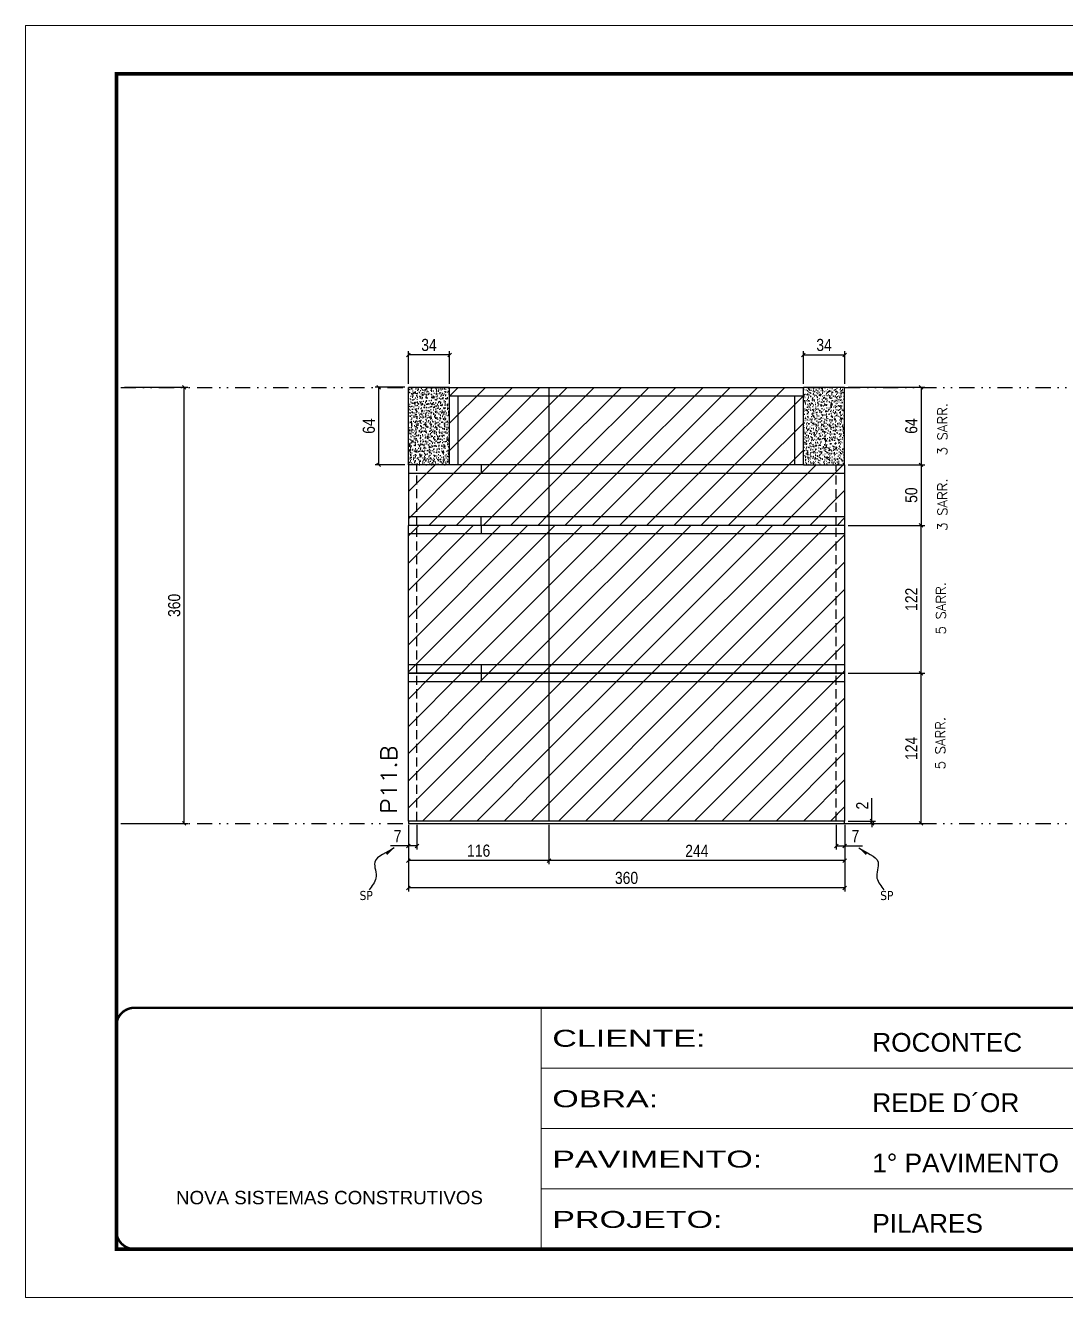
# Model space of a CAD drawing. Extents: x 2949 to 9203, y -16089 to 12527.
# Drawn here: x 2949 to 3807, y -4603 to -3553 of the extents above; entities that cross this region are included whole.
import ezdxf

# ---------------------------------------------------------------- set-up
doc = ezdxf.new("R2010")
doc.units = 0
for name, pattern in [('CONTINUO', [0]), ('DASHED', [0.75, 0.5, -0.25]), ('DIVIDE2', [0.625, 0.25, -0.125, 0, -0.125, 0, -0.125]), ('HIDDEN', [0.375, 0.25, -0.125])]:
    doc.linetypes.add(name, pattern=pattern)
for name, color, linetype in [('COTA', 241, 'Continuous'), ('cotas', 4, 'Continuous'), ('Nível', 160, 'Continuous'), ('Painéis', 200, 'Continuous'), ('SARR_2.2x7', 40, 'Continuous'), ('Sarrafo de Pressão', 42, 'HIDDEN'), ('texto', 7, 'Continuous')]:
    doc.layers.add(name, color=color, linetype=linetype)
for name, color, linetype, lineweight in [('Folhas', 255, 'Continuous', 9), ('Hachura', 251, 'Continuous', 9), ('SARRAFO DE PRESSAO', 251, 'DASHED', 9), ('Texto Seção', 7, 'Continuous', 15)]:
    doc.layers.add(name, color=color, linetype=linetype, lineweight=lineweight)
doc.styles.add('ARIAL', font='arial.ttf')
doc.styles.add('COTA TECNICA', font='techl___.ttf', dxfattribs={"height": 10})
doc.styles.add('COTA TECNICA-50', font='techl___.ttf', dxfattribs={"height": 10})
doc.styles.add('REGUA-120', font='ROMANS.shx', dxfattribs={"height": 15})
doc.styles.add('ROMANS', font='romans.shx')
doc.styles.get("Standard").update_dxf_attribs({"font": 'arial.ttf'})
doc.styles.add('Tecnologia', font='')
doc.styles.get('Tecnologia').set_extended_font_data('Forgotten Futurist')
doc.dimstyles.new('COTA PAINEL-50', dxfattribs={"dimtxt": 10, "dimasz": 3, "dimexe": 3, "dimexo": 3, "dimgap": 3, "dimtad": 1, "dimdec": 1, "dimzin": 12, "dimdsep": 46, "dimtxsty": 'COTA TECNICA-50', "dimblk1": 'OBLIQUE', "dimblk2": 'OBLIQUE', "dimsah": 1, "dimcen": 0.9, "dimclrd": 4, "dimclre": 4, "dimclrt": 240, "dimadec": 1, "dimazin": 3, "dimtfac": 1, "dimtdec": 1, "dimtmove": 0, "dimatfit": 3, "dimfxl": 1, "dimtolj": 1, "dimtzin": 12, "dimarcsym": 0})
doc.dimstyles.new('PAINEL', dxfattribs={"dimtxt": 10, "dimasz": 3, "dimexe": 3, "dimexo": 3, "dimgap": 3, "dimtad": 1, "dimdec": 1, "dimzin": 12, "dimdsep": 46, "dimtxsty": 'COTA TECNICA', "dimblk1": 'OBLIQUE', "dimblk2": 'OBLIQUE', "dimsah": 1, "dimcen": 0.9, "dimclrd": 4, "dimclre": 4, "dimclrt": 240, "dimadec": 1, "dimazin": 3, "dimtfac": 1, "dimtdec": 1, "dimtmove": 0, "dimatfit": 3, "dimfxl": 1, "dimtolj": 1, "dimtzin": 12, "dimarcsym": 0})
doc.dimstyles.get("Standard").update_dxf_attribs({"dimtxt": 0.18, "dimasz": 0.18, "dimexe": 0.18, "dimexo": 0.0625, "dimgap": 0.09, "dimtad": 0, "dimtih": 1, "dimtoh": 1, "dimdec": 4, "dimzin": 0, "dimdsep": 46, "dimtxsty": 'Standard', "dimcen": 0.09, "dimadec": 0, "dimazin": 0, "dimtfac": 1, "dimtdec": 4, "dimtofl": 0, "dimtmove": 0, "dimatfit": 3, "dimfxl": 1, "dimtolj": 1, "dimtzin": 0, "dimarcsym": 0})
pattern_1 = [(45, (-129255.467, -37644.947), (-11.2253202, 11.2253202), [])]
pattern_2 = [(50, (-129268.9665, -37630.947), (5.46554007, -0.47817257), [0.5715, -6.2865]), (355, (-129268.9665, -37630.947), (-1.05730264, 5.73170536), [0.4572, -5.02921753]), (100.4514447, (-129268.511, -37630.987), (4.40823741, 5.25353256), [0.48570026, -5.34270734]), (46.1842, (-129268.9665, -37629.423), (8.13237123, -1.26126984), [0.85725, -9.42975]), (96.6355576, (-129268.289, -37629.528), (7.122124, 7.42278374), [0.7285507, -8.01406824]), (351.184151, (-129268.9665, -37629.423), (7.122124, 7.42278374), [0.685799, -7.54379196]), (21, (-129268.2045, -37629.804), (4.54843174, -3.06795595), [0.5715, -6.2865]), (326, (-129268.2045, -37629.804), (1.85406085, 5.52563898), [0.4572, -5.0292]), (71.451445, (-129267.8255, -37630.0596), (6.40249258, 2.45768307), [0.48570026, -5.34269813]), (37.5, (-129268.9665, -37630.947), (0.092658098, 2.536651166), [0, -4.96824, 0, -5.1054, 0, -5.04825]), (7.5, (-129268.9665, -37630.947), (2.004589875, 3.005417245), [0, -2.91084, 0, -4.85394, 0, -1.92405]), (327.5, (-129270.6658, -37630.947), (4.067717855, -0.17186232), [0, -1.905, 0, -5.9436, 0, -7.8867]), (317.5, (-129271.4278, -37630.947), (4.44387544, 0.76279473), [0, -2.4765, 0, -3.94716, 0, -5.6007])]
pattern_3 = [(45, (0, 1148.575), (-11.22532, 11.22532), [])]

# ---------------------------------------------------------------- blocks, each defined once
blk = doc.blocks.new('9999999999')
at = {"color": 30, "linetype": 'CONTINUO'}
for p, q in [((98564.6, 34230.2), (98564.6, 34429.4)), ((98564.6, 34379.6), (99584, 34379.6)), ((98564.6, 34329.8), (99488, 34329.8)), ((98564.6, 34280), (99488, 34280))]:
    blk.add_line(p, q, dxfattribs=at)
at = {"color": 30, "linetype": 'CONTINUO', "const_width": 2}
blk.add_lwpolyline([(99584, 34230.2), (99584, 34414.4, 0.414214), (99569, 34429.4), (98229, 34429.4, 0.414214), (98214, 34414.4), (98214, 34245.2, 0.414214), (98229, 34230.2), (99584, 34230.2)], format="xyb", dxfattribs=at)
at = {"layer": 'Folhas'}
blk.add_lwpolyline([(98139, 34190.2), (99624, 34190.2), (99624, 35240.2), (98139, 35240.2)], close=True, dxfattribs=at)
at = {"layer": 'Folhas', "color": 30, "const_width": 3}
blk.add_lwpolyline([(98214, 34230.2), (99584, 34230.2), (99584, 35200.2), (98214, 35200.2)], close=True, dxfattribs=at)
at = {"color": 7, "linetype": 'Continuous', "ltscale": 5, "style": 'ARIAL'}
for s, height, p in [('ROCONTEC', 15.48, (98837.7, 34393.1)), ('REDE D´OR', 15.48, (98837.7, 34343.3)), ('1° PAVIMENTO', 15.483, (98837.7, 34293.5)), ('NOVA SISTEMAS CONSTRUTIVOS', 11.059, (98263.2, 34267.2)), ('PILARES', 15.48, (98837.7, 34243.7))]:
    blk.add_text(s, height=height, dxfattribs=at).set_placement(p)
at = {"layer": 'Folhas', "color": 7, "style": 'Tecnologia', "width": 1.5}
for s, p in [('CLIENTE:', (98573.7, 34397.2)), ('OBRA:', (98573.7, 34347.3)), ('PAVIMENTO:', (98573.7, 34297.5)), ('PROJETO:', (98573.7, 34247.7))]:
    blk.add_text(s, height=14, dxfattribs=at).set_placement(p)
blk = doc.blocks.new('_Oblique')
at = {"color": 0, "linetype": 'ByBlock', "lineweight": -2}
blk.add_line((-0.5, -0.5), (0.5, 0.5), dxfattribs=at)
blk = doc.blocks.new('*D2224')
at = {"layer": 'cotas', "color": 4, "linetype": 'ByBlock', "lineweight": -2, "transparency": 16777216}
for p, q in [((3030.7, -3852), (3083, -3852)), ((3080, -4212), (3080, -3852)), ((3030.7, -4212), (3083, -4212))]:
    blk.add_line(p, q, dxfattribs=at)
at = {"layer": 'Defpoints', "color": 0, "linetype": 'ByBlock', "transparency": 16777216}
for p in [(3027.7, -3852), (3080, -3852), (3027.7, -4212)]:
    blk.add_point(p, dxfattribs=at)
at = {"layer": 'cotas', "color": 4, "linetype": 'ByBlock', "lineweight": -2, "transparency": 16777216, "xscale": 3, "yscale": 3, "zscale": 3}
for p, rotation in [((3080, -3852), 90), ((3080, -4212), 270)]:
    blk.add_blockref('_Oblique', p, dxfattribs=dict(at, rotation=rotation))
at = {"layer": 'cotas', "color": 240, "linetype": 'ByBlock', "transparency": 16777216, "insert": (3071.8, -4032), "char_height": 10, "attachment_point": 5, "rotation": 90, "style": 'COTA TECNICA'}
blk.add_mtext('\\A1;360', dxfattribs=at)
blk = doc.blocks.new('*D2211')
at = {"layer": 'COTA', "color": 4, "lineweight": -2, "transparency": 16777216}
for p, q in [((3265, -4213), (3265, -4268.2)), ((3625, -4213), (3625, -4268.2)), ((3625, -4265.2), (3265, -4265.2))]:
    blk.add_line(p, q, dxfattribs=at)
at = {"layer": 'Defpoints', "color": 0, "transparency": 16777216}
for p in [(3265, -4210), (3625, -4210), (3265, -4265.2)]:
    blk.add_point(p, dxfattribs=at)
at = {"layer": 'COTA', "color": 4, "lineweight": -2, "transparency": 16777216, "xscale": 3, "yscale": 3, "zscale": 3, "rotation": 180}
blk.add_blockref('_Oblique', (3265, -4265.2), dxfattribs=at)
at = {"layer": 'COTA', "color": 4, "lineweight": -2, "transparency": 16777216, "xscale": 3, "yscale": 3, "zscale": 3}
blk.add_blockref('_Oblique', (3625, -4265.2), dxfattribs=at)
at = {"layer": 'COTA', "color": 240, "transparency": 16777216, "insert": (3445, -4257), "char_height": 10, "attachment_point": 5, "style": 'COTA TECNICA'}
blk.add_mtext('\\A1;360', dxfattribs=at)
blk = doc.blocks.new('*D2212')
at = {"layer": 'COTA', "color": 4, "lineweight": -2, "transparency": 16777216}
for p, q in [((3618, -4213), (3618, -4233.5)), ((3625, -4215), (3625, -4233.5)), ((3618, -4230.5), (3625, -4230.5)), ((3625, -4230.5), (3639.7, -4230.5))]:
    blk.add_line(p, q, dxfattribs=at)
at = {"layer": 'Defpoints', "color": 0, "transparency": 16777216}
for p in [(3618, -4210), (3625, -4212), (3625, -4230.5)]:
    blk.add_point(p, dxfattribs=at)
at = {"layer": 'COTA', "color": 4, "lineweight": -2, "transparency": 16777216, "xscale": 3, "yscale": 3, "zscale": 3, "rotation": 180}
blk.add_blockref('_Oblique', (3618, -4230.5), dxfattribs=at)
at = {"layer": 'COTA', "color": 4, "lineweight": -2, "transparency": 16777216, "xscale": 3, "yscale": 3, "zscale": 3}
blk.add_blockref('_Oblique', (3625, -4230.5), dxfattribs=at)
at = {"layer": 'COTA', "color": 240, "transparency": 16777216, "insert": (3633.8, -4222.5), "char_height": 10, "attachment_point": 5, "style": 'COTA TECNICA-50'}
blk.add_mtext('\\A1;7', dxfattribs=at)
blk = doc.blocks.new('*D2213')
at = {"layer": 'COTA', "color": 4, "lineweight": -2, "transparency": 16777216}
for p, q in [((3265, -4215), (3265, -4233.5)), ((3272, -4213), (3272, -4233.5)), ((3265, -4230.5), (3250.2, -4230.5)), ((3272, -4230.5), (3265, -4230.5))]:
    blk.add_line(p, q, dxfattribs=at)
at = {"layer": 'Defpoints', "color": 0, "transparency": 16777216}
for p in [(3272, -4210), (3265, -4212), (3265, -4230.5)]:
    blk.add_point(p, dxfattribs=at)
at = {"layer": 'COTA', "color": 4, "lineweight": -2, "transparency": 16777216, "xscale": 3, "yscale": 3, "zscale": 3, "rotation": 180}
blk.add_blockref('_Oblique', (3265, -4230.5), dxfattribs=at)
at = {"layer": 'COTA', "color": 4, "lineweight": -2, "transparency": 16777216, "xscale": 3, "yscale": 3, "zscale": 3}
blk.add_blockref('_Oblique', (3272, -4230.5), dxfattribs=at)
at = {"layer": 'COTA', "color": 240, "transparency": 16777216, "insert": (3256.1, -4222.5), "char_height": 10, "attachment_point": 5, "style": 'COTA TECNICA-50'}
blk.add_mtext('\\A1;7', dxfattribs=at)
blk = doc.blocks.new('*D2214')
at = {"layer": 'COTA', "color": 4, "lineweight": -2, "transparency": 16777216}
for p, q in [((3628, -4088), (3691.1, -4088)), ((3688.1, -4212), (3688.1, -4088)), ((3628, -4212), (3691.1, -4212))]:
    blk.add_line(p, q, dxfattribs=at)
at = {"layer": 'Defpoints', "color": 0, "transparency": 16777216}
for p in [(3625, -4088), (3688.1, -4088), (3625, -4212)]:
    blk.add_point(p, dxfattribs=at)
at = {"layer": 'COTA', "color": 4, "lineweight": -2, "transparency": 16777216, "xscale": 3, "yscale": 3, "zscale": 3}
for p, rotation in [((3688.1, -4088), 90), ((3688.1, -4212), 270)]:
    blk.add_blockref('_Oblique', p, dxfattribs=dict(at, rotation=rotation))
at = {"layer": 'COTA', "color": 240, "transparency": 16777216, "insert": (3680, -4150), "char_height": 10, "attachment_point": 5, "rotation": 90, "style": 'COTA TECNICA-50'}
blk.add_mtext('\\A1;124', dxfattribs=at)
blk = doc.blocks.new('*D2215')
at = {"layer": 'COTA', "color": 4, "lineweight": -2, "transparency": 16777216}
for p, q in [((3647.5, -4210), (3647.5, -4191.2)), ((3628, -4210), (3650.5, -4210)), ((3647.5, -4212), (3647.5, -4210)), ((3628, -4212), (3650.5, -4212)), ((3647.5, -4212), (3647.5, -4215))]:
    blk.add_line(p, q, dxfattribs=at)
at = {"layer": 'Defpoints', "color": 0, "transparency": 16777216}
for p in [(3625, -4210), (3625, -4212), (3647.5, -4212)]:
    blk.add_point(p, dxfattribs=at)
at = {"layer": 'COTA', "color": 4, "lineweight": -2, "transparency": 16777216, "xscale": 3, "yscale": 3, "zscale": 3}
for p, rotation in [((3647.5, -4210), 270), ((3647.5, -4212), 90)]:
    blk.add_blockref('_Oblique', p, dxfattribs=dict(at, rotation=rotation))
at = {"layer": 'COTA', "color": 240, "transparency": 16777216, "insert": (3639.5, -4197.3), "char_height": 10, "attachment_point": 5, "rotation": 90, "style": 'COTA TECNICA-50'}
blk.add_mtext('\\A1;2', dxfattribs=at)
blk = doc.blocks.new('*D2216')
at = {"layer": 'COTA', "color": 4, "linetype": 'ByBlock', "lineweight": -2, "transparency": 16777216}
for p, q in [((3628, -3966), (3691.1, -3966)), ((3688.1, -4088), (3688.1, -3966)), ((3628, -4088), (3691.1, -4088))]:
    blk.add_line(p, q, dxfattribs=at)
at = {"layer": 'Defpoints', "color": 0, "linetype": 'ByBlock', "transparency": 16777216}
for p in [(3625, -3966), (3688.1, -3966), (3625, -4088)]:
    blk.add_point(p, dxfattribs=at)
at = {"layer": 'COTA', "color": 4, "linetype": 'ByBlock', "lineweight": -2, "transparency": 16777216, "xscale": 3, "yscale": 3, "zscale": 3}
for p, rotation in [((3688.1, -3966), 90), ((3688.1, -4088), 270)]:
    blk.add_blockref('_Oblique', p, dxfattribs=dict(at, rotation=rotation))
at = {"layer": 'COTA', "color": 240, "linetype": 'ByBlock', "transparency": 16777216, "insert": (3680, -4027), "char_height": 10, "attachment_point": 5, "rotation": 90, "style": 'COTA TECNICA'}
blk.add_mtext('\\A1;122', dxfattribs=at)
blk = doc.blocks.new('*D2217')
at = {"layer": 'COTA', "color": 4, "linetype": 'ByBlock', "lineweight": -2, "transparency": 16777216}
for p, q in [((3628, -3852), (3691.1, -3852)), ((3688.1, -3852), (3688.1, -3916)), ((3628, -3916), (3691.1, -3916))]:
    blk.add_line(p, q, dxfattribs=at)
at = {"layer": 'Defpoints', "color": 0, "linetype": 'ByBlock', "transparency": 16777216}
for p in [(3625, -3852), (3625, -3916), (3688.1, -3916)]:
    blk.add_point(p, dxfattribs=at)
at = {"layer": 'COTA', "color": 4, "linetype": 'ByBlock', "lineweight": -2, "transparency": 16777216, "xscale": 3, "yscale": 3, "zscale": 3}
for p, rotation in [((3688.1, -3852), 90), ((3688.1, -3916), 270)]:
    blk.add_blockref('_Oblique', p, dxfattribs=dict(at, rotation=rotation))
at = {"layer": 'COTA', "color": 240, "linetype": 'ByBlock', "transparency": 16777216, "insert": (3680, -3884), "char_height": 10, "attachment_point": 5, "rotation": 90, "style": 'COTA TECNICA'}
blk.add_mtext('\\A1;64', dxfattribs=at)
blk = doc.blocks.new('*D2225')
at = {"layer": 'COTA', "color": 4, "linetype": 'ByBlock', "lineweight": -2, "transparency": 16777216}
for p, q in [((3262, -3852), (3237.5, -3852)), ((3240.5, -3916), (3240.5, -3852)), ((3262, -3916), (3237.5, -3916))]:
    blk.add_line(p, q, dxfattribs=at)
at = {"layer": 'Defpoints', "color": 0, "linetype": 'ByBlock', "transparency": 16777216}
for p in [(3240.5, -3852), (3265, -3852), (3265, -3916)]:
    blk.add_point(p, dxfattribs=at)
at = {"layer": 'COTA', "color": 4, "linetype": 'ByBlock', "lineweight": -2, "transparency": 16777216, "xscale": 3, "yscale": 3, "zscale": 3}
for p, rotation in [((3240.5, -3852), 90), ((3240.5, -3916), 270)]:
    blk.add_blockref('_Oblique', p, dxfattribs=dict(at, rotation=rotation))
at = {"layer": 'COTA', "color": 240, "linetype": 'ByBlock', "transparency": 16777216, "insert": (3232.4, -3884), "char_height": 10, "attachment_point": 5, "rotation": 90, "style": 'COTA TECNICA'}
blk.add_mtext('\\A1;64', dxfattribs=at)
blk = doc.blocks.new('*D2226')
at = {"layer": 'COTA', "color": 4, "linetype": 'ByBlock', "lineweight": -2, "transparency": 16777216}
for p, q in [((3591, -3849), (3591, -3822.3)), ((3591, -3825.3), (3625, -3825.3)), ((3625, -3849), (3625, -3822.3))]:
    blk.add_line(p, q, dxfattribs=at)
at = {"layer": 'Defpoints', "color": 0, "linetype": 'ByBlock', "transparency": 16777216}
for p in [(3625, -3825.3), (3591, -3852), (3625, -3852)]:
    blk.add_point(p, dxfattribs=at)
at = {"layer": 'COTA', "color": 4, "linetype": 'ByBlock', "lineweight": -2, "transparency": 16777216, "xscale": 3, "yscale": 3, "zscale": 3, "rotation": 180}
blk.add_blockref('_Oblique', (3591, -3825.3), dxfattribs=at)
at = {"layer": 'COTA', "color": 4, "linetype": 'ByBlock', "lineweight": -2, "transparency": 16777216, "xscale": 3, "yscale": 3, "zscale": 3}
blk.add_blockref('_Oblique', (3625, -3825.3), dxfattribs=at)
at = {"layer": 'COTA', "color": 240, "linetype": 'ByBlock', "transparency": 16777216, "insert": (3608, -3817.1), "char_height": 10, "attachment_point": 5, "style": 'COTA TECNICA'}
blk.add_mtext('\\A1;34', dxfattribs=at)
blk = doc.blocks.new('*D2218')
at = {"layer": 'COTA', "color": 4, "linetype": 'ByBlock', "lineweight": -2, "transparency": 16777216}
for p, q in [((3265, -3849), (3265, -3822.3)), ((3299, -3825.3), (3265, -3825.3)), ((3299, -3849), (3299, -3822.3))]:
    blk.add_line(p, q, dxfattribs=at)
at = {"layer": 'Defpoints', "color": 0, "linetype": 'ByBlock', "transparency": 16777216}
for p in [(3265, -3825.3), (3265, -3852), (3299, -3852)]:
    blk.add_point(p, dxfattribs=at)
at = {"layer": 'COTA', "color": 4, "linetype": 'ByBlock', "lineweight": -2, "transparency": 16777216, "xscale": 3, "yscale": 3, "zscale": 3, "rotation": 180}
blk.add_blockref('_Oblique', (3265, -3825.3), dxfattribs=at)
at = {"layer": 'COTA', "color": 4, "linetype": 'ByBlock', "lineweight": -2, "transparency": 16777216, "xscale": 3, "yscale": 3, "zscale": 3}
blk.add_blockref('_Oblique', (3299, -3825.3), dxfattribs=at)
at = {"layer": 'COTA', "color": 240, "linetype": 'ByBlock', "transparency": 16777216, "insert": (3282, -3817.1), "char_height": 10, "attachment_point": 5, "style": 'COTA TECNICA'}
blk.add_mtext('\\A1;34', dxfattribs=at)
blk = doc.blocks.new('*D2227')
at = {"layer": 'COTA', "color": 4, "linetype": 'ByBlock', "lineweight": -2, "transparency": 16777216}
for p, q in [((3381, -4213), (3381, -4245.6)), ((3625, -4213), (3625, -4245.6)), ((3625, -4242.6), (3381, -4242.6))]:
    blk.add_line(p, q, dxfattribs=at)
at = {"layer": 'Defpoints', "color": 0, "linetype": 'ByBlock', "transparency": 16777216}
for p in [(3381, -4210), (3625, -4210), (3381, -4242.6)]:
    blk.add_point(p, dxfattribs=at)
at = {"layer": 'COTA', "color": 4, "linetype": 'ByBlock', "lineweight": -2, "transparency": 16777216, "xscale": 3, "yscale": 3, "zscale": 3, "rotation": 180}
blk.add_blockref('_Oblique', (3381, -4242.6), dxfattribs=at)
at = {"layer": 'COTA', "color": 4, "linetype": 'ByBlock', "lineweight": -2, "transparency": 16777216, "xscale": 3, "yscale": 3, "zscale": 3}
blk.add_blockref('_Oblique', (3625, -4242.6), dxfattribs=at)
at = {"layer": 'COTA', "color": 240, "linetype": 'ByBlock', "transparency": 16777216, "insert": (3503, -4234.6), "char_height": 10, "attachment_point": 5, "style": 'COTA TECNICA'}
blk.add_mtext('\\A1;244', dxfattribs=at)
blk = doc.blocks.new('*D2228')
at = {"layer": 'COTA', "color": 4, "linetype": 'ByBlock', "lineweight": -2, "transparency": 16777216}
for p, q in [((3265, -4215), (3265, -4245.6)), ((3381, -4213), (3381, -4245.6)), ((3381, -4242.6), (3265, -4242.6))]:
    blk.add_line(p, q, dxfattribs=at)
at = {"layer": 'Defpoints', "color": 0, "linetype": 'ByBlock', "transparency": 16777216}
for p in [(3381, -4210), (3265, -4212), (3265, -4242.6)]:
    blk.add_point(p, dxfattribs=at)
at = {"layer": 'COTA', "color": 4, "linetype": 'ByBlock', "lineweight": -2, "transparency": 16777216, "xscale": 3, "yscale": 3, "zscale": 3, "rotation": 180}
blk.add_blockref('_Oblique', (3265, -4242.6), dxfattribs=at)
at = {"layer": 'COTA', "color": 4, "linetype": 'ByBlock', "lineweight": -2, "transparency": 16777216, "xscale": 3, "yscale": 3, "zscale": 3}
blk.add_blockref('_Oblique', (3381, -4242.6), dxfattribs=at)
at = {"layer": 'COTA', "color": 240, "linetype": 'ByBlock', "transparency": 16777216, "insert": (3323, -4234.5), "char_height": 10, "attachment_point": 5, "style": 'COTA TECNICA'}
blk.add_mtext('\\A1;116', dxfattribs=at)
blk = doc.blocks.new('*D2237')
at = {"layer": 'COTA', "color": 4, "lineweight": -2, "transparency": 16777216}
for p, q in [((3628, -3916), (3691.1, -3916)), ((3688.1, -3916), (3688.1, -3966)), ((3628, -3966), (3691.1, -3966))]:
    blk.add_line(p, q, dxfattribs=at)
at = {"layer": 'Defpoints', "color": 0, "transparency": 16777216}
for p in [(3625, -3916), (3625, -3966), (3688.1, -3966)]:
    blk.add_point(p, dxfattribs=at)
at = {"layer": 'COTA', "color": 4, "lineweight": -2, "transparency": 16777216, "xscale": 3, "yscale": 3, "zscale": 3}
for p, rotation in [((3688.1, -3916), 90), ((3688.1, -3966), 270)]:
    blk.add_blockref('_Oblique', p, dxfattribs=dict(at, rotation=rotation))
at = {"layer": 'COTA', "color": 240, "transparency": 16777216, "insert": (3680, -3941), "char_height": 10, "attachment_point": 5, "rotation": 90, "style": 'COTA TECNICA-50'}
blk.add_mtext('\\A1;50', dxfattribs=at)

msp = doc.modelspace()

# ---------------------------------------------------------------- hatches: boundary and pattern name
at = {"layer": 'COTA', "linetype": 'ByBlock'}
h = msp.add_hatch(dxfattribs=at)
h.set_pattern_fill('AR-CONC', color=256, scale=0.03)
h.set_pattern_definition(pattern_2)
h.paths.add_polyline_path([(3264.97, -3916.03), (3298.97, -3916.03), (3298.97, -3852.03), (3264.97, -3852.03)])
h = msp.add_hatch(dxfattribs=at)
h.set_pattern_fill('AR-CONC', color=256, scale=0.03)
h.set_pattern_definition(pattern_2)
h.paths.add_polyline_path([(3624.97, -3852.03), (3590.97, -3852.03), (3590.97, -3916.03), (3624.97, -3916.03)])
at = {"layer": 'Hachura', "linetype": 'ByBlock'}
h = msp.add_hatch(dxfattribs=at)
h.set_pattern_fill('ANSI31', color=256, scale=5)
h.set_pattern_definition(pattern_3)
h.paths.add_polyline_path([(3298.97, -3852.03), (3298.97, -3916.03), (3380.97, -3916.03), (3380.97, -3852.03)])
h = msp.add_hatch(dxfattribs=at)
h.set_pattern_fill('ANSI31', color=256, scale=5)
h.set_pattern_definition(pattern_3)
h.paths.add_polyline_path([(3380.97, -3852.03), (3380.97, -3916.03), (3590.97, -3916.03), (3590.97, -3852.03)])
h = msp.add_hatch(dxfattribs=at)
h.set_pattern_fill('ANSI31', color=256, scale=5)
h.set_pattern_definition(pattern_3)
h.paths.add_polyline_path([(3380.97, -3916.03), (3264.97, -3916.03), (3264.97, -3966.07), (3380.97, -3966.06)])
h = msp.add_hatch(dxfattribs=at)
h.set_pattern_fill('ANSI31', color=256, scale=5)
h.set_pattern_definition(pattern_3)
h.paths.add_polyline_path([(3380.97, -3916.03), (3380.97, -3966.06), (3624.97, -3966.03), (3624.97, -3916.03), (3590.97, -3916.03)])
h = msp.add_hatch(dxfattribs=at)
h.set_pattern_fill('ANSI31', color=256, scale=5)
h.set_pattern_definition(pattern_1)
h.paths.add_polyline_path([(3264.97, -3966.03), (3264.97, -4088.03), (3380.97, -4088.03), (3380.97, -3966.03)])
h = msp.add_hatch(dxfattribs=at)
h.set_pattern_fill('ANSI31', color=256, scale=5)
h.set_pattern_definition(pattern_1)
h.paths.add_polyline_path([(3380.97, -3966.03), (3380.97, -4088.03), (3624.97, -4088.03), (3624.97, -3966.03)])
h = msp.add_hatch(dxfattribs=at)
h.set_pattern_fill('ANSI31', color=256, scale=5)
h.set_pattern_definition(pattern_1)
h.paths.add_polyline_path([(3380.97, -4088.03), (3264.97, -4088.03), (3264.97, -4210.03), (3380.97, -4210.03)])
h = msp.add_hatch(dxfattribs=at)
h.set_pattern_fill('ANSI31', color=256, scale=5)
h.set_pattern_definition(pattern_1)
h.paths.add_polyline_path([(3380.97, -4088.03), (3380.97, -4210.03), (3624.97, -4210.03), (3624.97, -4088.03)])

# ---------------------------------------------------------------- linework, layer by layer
at = {"layer": 'COTA', "linetype": 'ByBlock'}
for p, q in [((3264.97, -3916.03), (3264.97, -3852.03)), ((3298.97, -3852.03), (3264.97, -3852.03)), ((3624.97, -3852.03), (3590.97, -3852.03)), ((3624.97, -3916.03), (3624.97, -3852.03))]:
    msp.add_line(p, q, dxfattribs=at)
at = {"layer": 'Nível', "color": 4, "linetype": 'DIVIDE2', "ltscale": 50}
for p, q in [((3027.7, -3852.03), (4380.53, -3852.03)), ((3027.7, -4212.03), (4380.53, -4212.03))]:
    msp.add_line(p, q, dxfattribs=at)
at = {"layer": 'Painéis'}
for p, q in [((3298.97, -3852.03), (3590.97, -3852.03)), ((3298.97, -3916.03), (3298.97, -3852.03)), ((3380.97, -3852.03), (3380.97, -3916.03)), ((3590.97, -3916.03), (3590.97, -3852.03)), ((3590.97, -3916.03), (3264.97, -3916.03)), ((3264.97, -3916.03), (3264.97, -3966.07)), ((3380.97, -3916.03), (3380.97, -3966.06)), ((3590.97, -3916.03), (3624.97, -3916.03)), ((3624.97, -3916.03), (3624.97, -3966.03)), ((3624.97, -3966.03), (3264.97, -3966.07)), ((3264.97, -4210.03), (3264.97, -3966.07)), ((3380.97, -3966.06), (3380.97, -4210.03)), ((3624.97, -3966.03), (3624.97, -4210.03)), ((3264.97, -4088.03), (3624.97, -4088.03)), ((3624.97, -4088.03), (3264.97, -4088.03)), ((3624.97, -4210.03), (3264.97, -4210.03))]:
    msp.add_line(p, q, dxfattribs=at)
msp.add_lwpolyline([(3624.97, -4210.03), (3264.97, -4210.03), (3264.97, -4212.03), (3624.97, -4212.03)], close=True, dxfattribs=at)
at = {"layer": 'SARR_2.2x7'}
for p, q in [((3298.97, -3859.03), (3380.97, -3859.03)), ((3305.97, -3916.03), (3305.97, -3859.03)), ((3380.97, -3859.03), (3590.97, -3859.03)), ((3583.97, -3916.03), (3583.97, -3859.03)), ((3305.97, -3916.03), (3298.97, -3916.03)), ((3324.97, -3916.06), (3324.97, -3923.06)), ((3590.97, -3916.03), (3583.97, -3916.03)), ((3324.97, -3923.06), (3264.97, -3923.06)), ((3624.97, -3923.06), (3324.97, -3923.06)), ((3324.97, -3959.03), (3264.97, -3959.03)), ((3624.97, -3959.03), (3324.97, -3959.03)), ((3324.97, -3966.03), (3324.97, -3959.03)), ((3324.97, -3966.03), (3324.97, -3973.03)), ((3324.97, -3973.03), (3264.97, -3973.03)), ((3624.97, -3973.03), (3324.97, -3973.03)), ((3324.97, -4081.03), (3264.97, -4081.03)), ((3624.97, -4081.03), (3324.97, -4081.03)), ((3324.97, -4081.03), (3324.97, -4095.03)), ((3324.97, -4095.03), (3264.97, -4095.03)), ((3624.97, -4095.03), (3324.97, -4095.03))]:
    msp.add_line(p, q, dxfattribs=at)
at = {"layer": 'Sarrafo de Pressão', "ltscale": 30}
for p, q in [((3271.97, -3966.03), (3271.97, -3916.03)), ((3617.97, -3966.03), (3617.97, -3916.03)), ((3271.97, -4088.03), (3271.97, -3966.03)), ((3617.97, -4088.03), (3617.97, -3966.03)), ((3271.97, -4210.03), (3271.97, -4088.03)), ((3617.97, -4210.03), (3617.97, -4088.03))]:
    msp.add_line(p, q, dxfattribs=at)

# ---------------------------------------------------------------- block references
at = {"layer": 'SARRAFO DE PRESSAO', "color": 6, "linetype": 'ByBlock'}
msp.add_blockref('9999999999', (-95189.94, -38793.52), dxfattribs=at)

# ---------------------------------------------------------------- texts
at = {"layer": 'texto', "color": 0, "char_height": 7.5, "attachment_point": 5}
for insert in [(3230.19, -4271.52), (3659.74, -4271.52)]:
    msp.add_mtext('{\\fTahoma|b0|i0|c0|p34;\\C4;SP}', dxfattribs=dict(at, insert=insert))
at = {"layer": 'Texto Seção', "linetype": 'Continuous', "style": 'ROMANS'}
for s, p in [('3 SARR.', (3709.7, -3908.19)), ('3 SARR.', (3709.7, -3970.43)), ('5 SARR.', (3708.39, -4056.01)), ('5 SARR.', (3707.97, -4167.32))]:
    msp.add_text(s, height=8, rotation=90, dxfattribs=at).set_placement(p)
at = {"layer": 'Texto Seção', "style": 'REGUA-120', "width": 1.1}
msp.add_text('P11.B', height=13, rotation=90, dxfattribs=at).set_placement((3255.38, -4204.14))

# ---------------------------------------------------------------- dimensions: what is measured, and where the dimension line sits
at = {"layer": 'COTA', "linetype": 'ByBlock'}
for base, p1, p2, angle, picture, middle in [((3264.97, -3825.35), (3298.97, -3852.03), (3264.97, -3852.03), 180, '*D2218', (3281.97, -3817.13)), ((3624.97, -3825.35), (3590.97, -3852.03), (3624.97, -3852.03), 180, '*D2226', (3607.97, -3817.13)), ((3688.09, -3916.03), (3624.97, -3852.03), (3624.97, -3916.03), 90, '*D2217', (3679.99, -3884.03)), ((3380.97, -4242.63), (3624.97, -4210.03), (3380.97, -4210.03), 180, '*D2227', (3502.97, -4234.56))]:
    dim = msp.add_linear_dim(base=base, p1=p1, p2=p2, angle=angle, dimstyle='PAINEL', dxfattribs=at)
    dim.commit()
    dim.dimension.update_dxf_attribs({"geometry": picture, "text_midpoint": middle})
for base, p1, p2, angle, picture, middle in [((3240.49, -3852.03), (3264.97, -3916.03), (3264.97, -3852.03), 90, '*D2225', (3232.39, -3884.03)), ((3688.09, -3966.03), (3624.97, -4088.03), (3624.97, -3966.03), 90, '*D2216', (3680.03, -4027.03)), ((3264.97, -4242.63), (3380.97, -4210.03), (3264.97, -4212.03), 180, '*D2228', (3322.97, -4234.53))]:
    dim = msp.add_linear_dim(base=base, p1=p1, p2=p2, angle=angle, dimstyle='PAINEL', override={"dimtmove": 1}, dxfattribs=at)
    dim.commit()
    dim.dimension.update_dxf_attribs({"geometry": picture, "text_midpoint": middle})
at = {"layer": 'COTA'}
for base, p1, p2, angle, picture, middle in [((3688.09, -3966.03), (3624.97, -3916.03), (3624.97, -3966.03), 90, '*D2237', (3679.98, -3941.03)), ((3688.09, -4088.03), (3624.97, -4212.03), (3624.97, -4088.03), 90, '*D2214', (3680.02, -4150.03)), ((3264.97, -4230.54), (3271.97, -4210.03), (3264.97, -4212.03), 180, '*D2213', (3256.1, -4222.47))]:
    dim = msp.add_linear_dim(base=base, p1=p1, p2=p2, angle=angle, dimstyle='COTA PAINEL-50', dxfattribs=at)
    dim.commit()
    dim.dimension.update_dxf_attribs({"geometry": picture, "text_midpoint": middle})
dim = msp.add_linear_dim(base=(3647.49, -4212.03), p1=(3624.97, -4210.03), p2=(3624.97, -4212.03), angle=90, dimstyle='COTA PAINEL-50', dxfattribs=at)
dim.commit()
dim.dimension.update_dxf_attribs({"geometry": '*D2215', "text_midpoint": (3647.49, -4197.29), "dimtype": 160})
dim = msp.add_linear_dim(base=(3264.97, -4265.22), p1=(3624.97, -4210.03), p2=(3264.97, -4210.03), angle=180, dimstyle='PAINEL', override={"dimarcsym": 2}, dxfattribs=at)
dim.commit()
dim.dimension.update_dxf_attribs({"geometry": '*D2211', "text_midpoint": (3444.97, -4257)})
dim = msp.add_linear_dim(base=(3624.97, -4230.54), p1=(3617.97, -4210.03), p2=(3624.97, -4212.03), dimstyle='COTA PAINEL-50', dxfattribs=at)
dim.commit()
dim.dimension.update_dxf_attribs({"geometry": '*D2212', "text_midpoint": (3633.83, -4222.47)})
at = {"layer": 'cotas', "linetype": 'ByBlock'}
dim = msp.add_linear_dim(base=(3080.04, -3852.03), p1=(3027.7, -4212.03), p2=(3027.7, -3852.03), angle=90, dimstyle='PAINEL', dxfattribs=at)
dim.commit()
dim.dimension.update_dxf_attribs({"geometry": '*D2224', "text_midpoint": (3071.82, -4032.03)})

# ---------------------------------------------------------------- leaders
at = {"layer": 'COTA', "path_type": 1}
for points in [[(3253.14, -4232.21), (3237.35, -4244.05), (3238.28, -4257.06), (3232.73, -4266.84)], [(3636.8, -4232.21), (3652.58, -4244.05), (3651.66, -4257.06), (3657.21, -4266.84)]]:
    msp.add_leader(points, dimstyle='Standard', override={"dimasz": 8}, dxfattribs=at)

doc.saveas('drawing.dxf')
